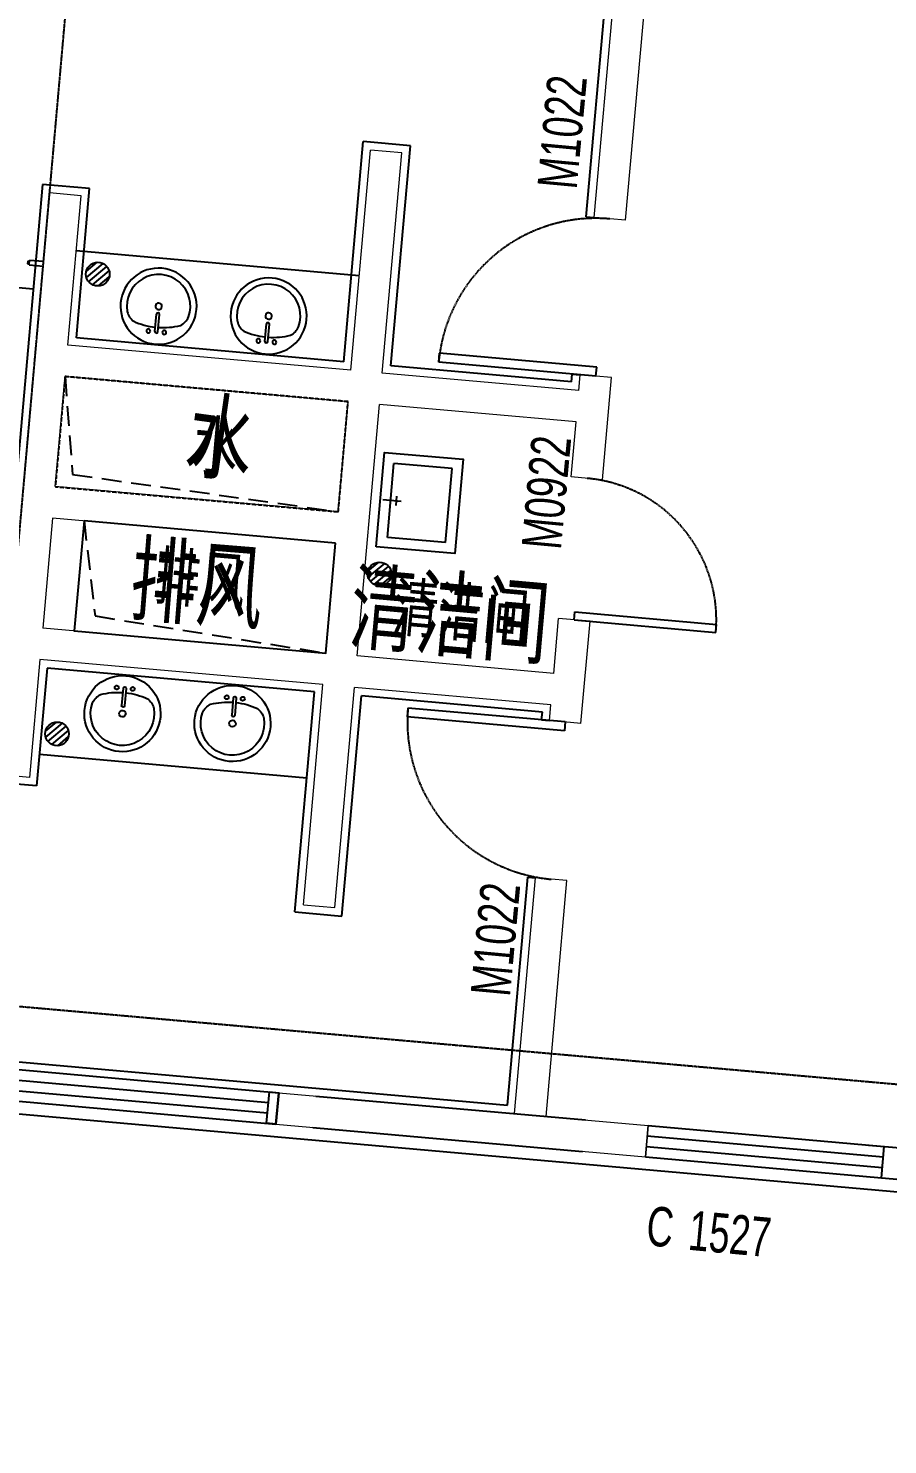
# Model space of a CAD drawing. Header units: millimetres. Extents: x 11669738 to 11859441, y -6222081 to -6069093.
# Drawn here: x 11782092 to 11787536, y -6206520 to -6197546 of the extents above; entities that cross this region are included whole.
import ezdxf
from ezdxf.enums import TextEntityAlignment as Align

# ---------------------------------------------------------------- set-up
doc = ezdxf.new("R2010")
doc.units = ezdxf.units.MM
for name, pattern in [('DASH', [0.35, 0.25, -0.1]), ('E-RG-1F$0$$0$DOTE', [2.42, 2, -0.2, 0.02, -0.2]), ('E1-RW-4F$0$DASH', [0.35, 0.25, -0.1]), ('E1-RW-4F$0$HIDDEN', [0.375, 0.25, -0.125]), ('XRE2$0$HIDDEN', [0.375, 0.25, -0.125])]:
    doc.linetypes.add(name, pattern=pattern)
for name, color, linetype in [('A-SYMB-DOOR', 13, 'Continuous'), ('A—墙体', 7, 'Continuous'), ('A—设备管丼、主管符号', 50, 'Continuous'), ('A—轴线、尺寸', 1, 'Continuous'), ('A—门窗', 135, 'Continuous'), ('E1-RI-4F$0$A-SYMB-DOOR', 4, 'Continuous'), ('E1-RI-4F$0$A-SYMB-DOOR1', 4, 'Continuous'), ('E1-RW-4F$0$A-HOLE', 2, 'Continuous'), ('I—平面—卫生间隔断（不到顶）', 48, 'Continuous'), ('I—平面—文字', 40, 'Continuous'), ('I—平面—文字（放大1：100）', 40, 'XRE2$0$HIDDEN'), ('I—平面—洁具1', 48, 'Continuous'), ('I—平面—洁具2', 44, 'Continuous'), ('I—平面—装饰面层线', 192, 'Continuous'), ('I—平面—踏步', 80, 'Continuous'), ('I—平面—门', 22, 'Continuous'), ('S-EQ1', 2, 'Continuous'), ('轴线100', 1, 'Continuous')]:
    doc.layers.add(name, color=color, linetype=linetype)
doc.layers.add('E1-RI-1F$0$A-GLAZ-CWMG', color=3, linetype='Continuous', lineweight=5)
doc.layers.add('E1-RW-4F$0$A-WALL', color=7, linetype='Continuous', lineweight=5)
doc.styles.add('ARIAL', font='SIMYOU.TTF', dxfattribs={"width": 0.9})
doc.styles.add('E1-RI-4F$0$ECADI-TXT', font='SIMYOU.TTF')
doc.styles.add('XD2008', font='simhei.ttf', dxfattribs={"width": 0.85})
doc.dimstyles.new('200', dxfattribs={"dimscale": 200, "dimtxt": 2.5, "dimasz": 2, "dimexe": 1, "dimexo": 1, "dimgap": 0.8, "dimtad": 1, "dimdec": 0, "dimdsep": 46, "dimtxsty": 'ARIAL', "dimblk1": 'ARCHTICK', "dimblk2": 'ARCHTICK', "dimsah": 1, "dimcen": -0.9, "dimdle": 1, "dimclrd": 256, "dimclre": 256, "dimclrt": 40, "dimaunit": 1, "dimadec": 0, "dimazin": 0, "dimtfac": 0.35, "dimtdec": 0, "dimtix": 1, "dimtmove": 2, "dimatfit": 3, "dimldrblk": 'ARCHTICK', "dimfxl": 0, "dimtvp": 0.8, "dimtolj": 1, "dimtzin": 0, "dimarcsym": 0})

# ---------------------------------------------------------------- blocks, each defined once
blk = doc.blocks.new('E1-RI-4F$0$ECADI-TAG-DOOR')
blk = doc.blocks.new('E1-RW-4F$0$_LV13')
at = {"layer": 'S-EQ1'}
for p, q in [((-0.495, 0.071), (-0.071, 0.495)), ((-0.465, -0.183), (0.183, 0.465)), ((-0.354, -0.354), (0.354, 0.354)), ((-0.183, -0.465), (0.465, 0.183)), ((0.071, -0.495), (0.495, -0.071))]:
    blk.add_line(p, q, dxfattribs=at)
blk.add_circle((0, 0), 0.5, dxfattribs=at)
blk = doc.blocks.new('E1-RW-4F$0$E1-RW-1F$0$E-WC-BF$0$Sink Vanity-Round - 19_ x 19_-1522437-Level 2 - Program')
at = {"layer": 'I—平面—洁具1'}
for p, q in [((87.1, 247.1), (87.1, 136.3)), ((106.2, 247.1), (106.2, 136.3))]:
    blk.add_line(p, q, dxfattribs=at)
for centre, radius, start, end in [((96.7, 85.2), 241.3, 0, 180), ((1.4, 104.3), 104.5, 120.79274, 162.19039), ((96.7, -233), 452.3, 91.20673, 109.20864), ((45.9, 247.1), 12.7, 0, 180), ((45.9, 247.1), 12.7, 180, 0), ((96.7, 247.1), 9.52, 0, 180), ((96.7, -233), 452.3, 70.79136, 88.79327), ((147.5, 247.1), 12.7, 0, 180), ((147.5, 247.1), 12.7, 180, 0), ((191.9, 104.3), 104.5, 17.80961, 59.20726), ((96.7, 85.2), 201.4, 165.30711, 14.69289), ((96.7, 85.2), 20.6, 0, 180), ((96.7, 136.3), 9.52, 180, 0), ((96.7, 85.2), 241.3, 180, 0), ((96.7, 85.2), 20.6, 180, 0)]:
    blk.add_arc(centre, radius, start, end, dxfattribs=at)
blk = doc.blocks.new('E1-RW-4F$0$xdc2')
at = {"layer": 'I—平面—洁具2'}
for p, q in [((445630.8, -41461), (445630.8, -41831)), ((445630.8, -41461), (446100.8, -41461)), ((446100.8, -41461), (446100.8, -41831)), ((445835.8, -41793.4), (445895.8, -41793.4)), ((445865.8, -41763.4), (445865.8, -41881)), ((445630.8, -41831), (446100.8, -41831))]:
    blk.add_line(p, q, dxfattribs=at)
blk.add_lwpolyline([(445565.8, -41896), (446165.8, -41896), (446165.8, -41396), (445565.8, -41396)], close=True, dxfattribs=at)
blk = doc.blocks.new('_ArchTick')
at = {"color": 0, "linetype": 'ByBlock', "const_width": 0.4}
blk.add_lwpolyline([(-0.5, -0.5), (0.5, 0.5)], dxfattribs=at)
blk = doc.blocks.new('*D244')
at = {"layer": 'A—轴线、尺寸', "linetype": 'ByBlock', "lineweight": -2}
for p, q in [((11775242.5, -6206597.3), (11774796.9, -6211621.9)), ((11846831.9, -6217809.2), (11774615.4, -6211405)), ((11847060.6, -6212966.2), (11846615.1, -6217990.8))]:
    blk.add_line(p, q, dxfattribs=at)
at = {"layer": 'Defpoints', "color": 0, "linetype": 'ByBlock'}
for p in [(11775260.2, -6206398.1), (11774814.6, -6211422.7), (11847078.3, -6212767)]:
    blk.add_point(p, dxfattribs=at)
at = {"layer": 'A—轴线、尺寸', "linetype": 'ByBlock', "lineweight": -2, "xscale": 399.9999999999999, "yscale": 400, "zscale": 400}
for p, rotation in [((11774814.6, -6211422.7), 174.9322288641356), ((11846632.7, -6217791.6), 354.9322288641357)]:
    blk.add_blockref('_ArchTick', p, dxfattribs=dict(at, rotation=rotation))
at = {"layer": 'A—轴线、尺寸', "color": 40, "linetype": 'ByBlock', "insert": (11810759.9, -6214198.7), "char_height": 500, "attachment_point": 5, "rotation": 354.93223, "style": 'ARIAL'}
blk.add_mtext('\\A1;72100', dxfattribs=at)
blk = doc.blocks.new('A$C666141D0')
at = {"layer": '轴线100', "linetype": 'E-RG-1F$0$$0$DOTE'}
for p, q in [((5987.9, 7147.3), (9527.5, 47068.7)), ((0, 17303.3), (80396.5, 10173.7))]:
    blk.add_line(p, q, dxfattribs=at)

msp = doc.modelspace()

# ---------------------------------------------------------------- linework, layer by layer
at = {"layer": 'A—墙体'}
for p, q in [((11783912.4, -6204311.3), (11785621, -6204462.8)), ((11783894.8, -6204510.5), (11785603.3, -6204662)), ((11787413.9, -6204621.8), (11788310.4, -6204701.3)), ((11787496.3, -6204829.9), (11787514, -6204630.7)), ((11787496.3, -6204829.9), (11788292.7, -6204900.5))]:
    msp.add_line(p, q, dxfattribs=at)
at = {"layer": 'A—设备管丼、主管符号', "linetype": 'E1-RW-4F$0$HIDDEN', "ltscale": 500}
for points in [[(11782324.5, -6199752.8), (11782372.2, -6200373.3), (11784055.6, -6200609.2)], [(11782444.8, -6200667), (11782515.2, -6201269.8), (11783976, -6201505.5)]]:
    msp.add_lwpolyline(points, dxfattribs=at)
at = {"layer": 'A—门窗'}
for p, q in [((11778698.1, -6203848.2), (11783678.5, -6204290.3)), ((11776532.4, -6203937.2), (11805070.2, -6206469.9)), ((11778680.4, -6204047.4), (11783660.8, -6204489.5)), ((11781206.4, -6204204.7), (11783607, -6204417.8)), ((11781212.3, -6204138.3), (11783612.9, -6204351.4)), ((11783660.8, -6204489.5), (11783678.5, -6204290.3)), ((11786013.3, -6204564.5), (11787508.1, -6204697.1)), ((11786019.8, -6204498.8), (11787514, -6204630.7)), ((11786007.4, -6204630.9), (11787502.2, -6204763.5)), ((11786001.4, -6204697.3), (11787496.2, -6204829.9))]:
    msp.add_line(p, q, dxfattribs=at)
msp.add_lwpolyline([(11783618.8, -6204285), (11783678.5, -6204290.3), (11783660.8, -6204489.5), (11783601, -6204484.2)], close=True, dxfattribs=at)
at = {"layer": 'E1-RI-1F$0$A-GLAZ-CWMG'}
for p, q in [((11786002.1, -6204697.4), (11786019.7, -6204498.2)), ((11786019.8, -6204498.2), (11786002.2, -6204697.4))]:
    msp.add_line(p, q, dxfattribs=at)
at = {"layer": 'E1-RW-4F$0$A-HOLE', "linetype": 'E1-RW-4F$0$DASH'}
msp.add_lwpolyline([(11784117.5, -6199911.9), (11782324.5, -6199752.8), (11782262.6, -6200450.1), (11784055.6, -6200609.2)], close=True, dxfattribs=at)
at = {"layer": 'E1-RW-4F$0$A-HOLE', "linetype": 'Continuous', "ltscale": 500}
msp.add_lwpolyline([(11784037.9, -6200808.4), (11782444.8, -6200667), (11782382.9, -6201364.3), (11783976, -6201505.5)], close=True, dxfattribs=at)
at = {"layer": 'E1-RW-4F$0$A-WALL'}
for p, q in [((11785875.7, -6198762.9), (11786026, -6197069.6)), ((11785676.5, -6198745.2), (11785809.1, -6197251.1)), ((11784458.4, -6198335.9), (11784259, -6198318.2)), ((11782426.2, -6198607.3), (11782227, -6198589.6)), ((11785875.7, -6198762.9), (11785676.5, -6198745.2)), ((11784135.2, -6199712.7), (11782342.2, -6199553.6)), ((11785579.3, -6199840.9), (11784334.5, -6199730.4)), ((11784117.5, -6199911.9), (11782324.5, -6199752.8)), ((11785579.3, -6199840.9), (11785588.1, -6199741.3)), ((11785787.3, -6199759), (11785588.1, -6199741.3)), ((11785729.9, -6200406.3), (11785787.3, -6199759)), ((11785561.6, -6200040.1), (11784316.8, -6199929.6)), ((11784055.6, -6200609.2), (11782262.6, -6200450.1)), ((11785729.9, -6200406.3), (11785530.7, -6200388.6)), ((11784037.9, -6200808.4), (11782244.9, -6200649.3)), ((11783976, -6201505.5), (11782183.1, -6201346.3)), ((11785650.3, -6201302.8), (11785451.1, -6201285.1)), ((11785592.9, -6201950.1), (11785650.3, -6201302.8)), ((11785420.2, -6201633.6), (11784175.3, -6201523.1)), ((11783958.3, -6201704.7), (11782165.4, -6201545.6)), ((11785402.5, -6201832.8), (11784157.6, -6201722.4)), ((11785592.9, -6201950.1), (11785393.7, -6201932.5)), ((11785504.5, -6202946.2), (11785305.2, -6202928.5)), ((11783678.5, -6204290.3), (11785172.6, -6204422.9)), ((11783660.8, -6204489.5), (11786001.6, -6204697.3)), ((11785371.8, -6204440.6), (11786019.2, -6204498.1)), ((11786019.2, -6204498.1), (11786001.6, -6204697.3))]:
    msp.add_line(p, q, dxfattribs=at)
at = {"layer": 'E1-RW-4F$0$A-WALL', "lineweight": 13}
for p, q in [((11784135.2, -6199712.7), (11784259, -6198318.2)), ((11784334.5, -6199730.4), (11784458.4, -6198335.9)), ((11782227, -6198589.6), (11782064, -6200432.4)), ((11782342.2, -6199553.6), (11782426.2, -6198607.3)), ((11782262.6, -6200450.1), (11782324.5, -6199752.8)), ((11784055.6, -6200609.2), (11784117.5, -6199911.9)), ((11784175.3, -6201523.1), (11784316.8, -6199929.6)), ((11785530.7, -6200388.6), (11785561.6, -6200040.1)), ((11782244.9, -6200649.3), (11782183.1, -6201346.3)), ((11783976, -6201505.5), (11784037.9, -6200808.4)), ((11785420.2, -6201633.6), (11785451.1, -6201285.1)), ((11782165.4, -6201545.6), (11782099.1, -6202292.4)), ((11783834.6, -6203099.4), (11783958.3, -6201704.7)), ((11784033.7, -6203117.1), (11784157.6, -6201722.4)), ((11785393.7, -6201932.5), (11785402.5, -6201832.8)), ((11782099.1, -6202292.4), (11781899.9, -6202274.8)), ((11785172.6, -6204422.9), (11785305.2, -6202928.5)), ((11785371.8, -6204440.6), (11785504.5, -6202946.2)), ((11783834.6, -6203099.4), (11784033.7, -6203117.1))]:
    msp.add_line(p, q, dxfattribs=at)
at = {"layer": 'I—平面—卫生间隔断（不到顶）'}
for p, q in [((11782097, -6199044.6), (11782099.7, -6199014.7)), ((11782099.7, -6199014.7), (11782188.7, -6199022.6)), ((11782097, -6199044.6), (11782186, -6199052.5))]:
    msp.add_line(p, q, dxfattribs=at)
msp.add_lwpolyline([(11782098.8, -6199025.2), (11782087.9, -6199024.2), (11782086.9, -6199035.7), (11782097.8, -6199036.7)], dxfattribs=at)
at = {"layer": 'I—平面—洁具1'}
for p, q in [((11784188.7, -6199115.1), (11782395.3, -6198956)), ((11783855.5, -6202297.9), (11782162.1, -6202147.6))]:
    msp.add_line(p, q, dxfattribs=at)
at = {"layer": 'I—平面—装饰面层线'}
for p, q in [((11785626.7, -6198740.8), (11785754.9, -6197296.5)), ((11784089.8, -6199658.5), (11784213.7, -6198264)), ((11784512.6, -6198290.5), (11784213.7, -6198264)), ((11784388.7, -6199685), (11784512.6, -6198290.5)), ((11782181.6, -6198535.4), (11782018.6, -6200378.2)), ((11782480.4, -6198561.9), (11782181.6, -6198535.4)), ((11782396.4, -6199508.2), (11782480.4, -6198561.9)), ((11785626.7, -6198740.8), (11785676.5, -6198745.2)), ((11784089.8, -6199658.5), (11782396.4, -6199508.2)), ((11785533.9, -6199786.7), (11784388.7, -6199685)), ((11785533.9, -6199786.7), (11785538.3, -6199736.9)), ((11785538.3, -6199736.9), (11785588.1, -6199741.3)), ((11782210.8, -6201599.8), (11782144.5, -6202346.6)), ((11783904.1, -6201750.1), (11782210.8, -6201599.8)), ((11783780.3, -6203144.8), (11783904.1, -6201750.1)), ((11784079.1, -6203171.3), (11784203, -6201776.6)), ((11785348.3, -6201878.2), (11784203, -6201776.6)), ((11785343.9, -6201928), (11785348.3, -6201878.2)), ((11785343.9, -6201928), (11785393.7, -6201932.5)), ((11782144.5, -6202346.6), (11781845.6, -6202320.2)), ((11785127.1, -6204369.4), (11785255.4, -6202924.1)), ((11785255.4, -6202924.1), (11785305.2, -6202928.5)), ((11783780.3, -6203144.8), (11784079.1, -6203171.3)), ((11776910.1, -6203640), (11785127.1, -6204369.4))]:
    msp.add_line(p, q, dxfattribs=at)
at = {"layer": 'I—平面—踏步'}
msp.add_line((11780395.8, -6199044.2), (11782123, -6199197.5), dxfattribs=at)
at = {"layer": 'I—平面—门'}
for p, q in [((11784691.6, -6199661.7), (11784696.6, -6199605.5)), ((11785692.7, -6199693.9), (11784696.6, -6199605.5)), ((11785687.7, -6199750.1), (11784691.6, -6199661.7)), ((11785687.7, -6199750.1), (11785692.7, -6199693.9)), ((11785550.7, -6201294), (11785555.2, -6201243.4)), ((11785555.2, -6201243.4), (11786451.7, -6201322.9)), ((11785550.7, -6201294), (11786447.2, -6201373.5)), ((11786447.2, -6201373.5), (11786451.7, -6201322.9)), ((11784497.2, -6201852.9), (11784492.2, -6201909.1)), ((11785493.3, -6201941.3), (11784497.2, -6201852.9)), ((11785488.3, -6201997.5), (11784492.2, -6201909.1)), ((11785493.3, -6201941.3), (11785488.3, -6201997.5))]:
    msp.add_line(p, q, dxfattribs=at)
at = {"layer": 'I—平面—门', "color": 8, "linetype": 'DASH', "ltscale": 20}
for centre, radius, start, end in [((11785687.7, -6199750.1), 1000, 84.92824, 174.92824), ((11785550.7, -6201294), 900, 354.92732, 84.92732), ((11785493.3, -6201941.3), 1000, 174.92779, 264.92779)]:
    msp.add_arc(centre, radius, start, end, dxfattribs=at)

# ---------------------------------------------------------------- block references
at = {"layer": 'A-SYMB-DOOR'}
ref = msp.add_blockref('E1-RI-4F$0$ECADI-TAG-DOOR', (11786329.1, -6206018), dxfattribs=dict(at, xscale=100.0000000022704, yscale=100.0000000022704, zscale=100.0000000022704, rotation=354.6769983288942))
ref.add_attrib('门窗主编号1', 'C', dxfattribs={"layer": 'E1-RI-4F$0$A-SYMB-DOOR', "height": 250, "rotation": 354.677, "style": 'E1-RI-4F$0$ECADI-TXT', "width": 0.7}).set_placement((11786167.7, -6205271.3), align=Align.RIGHT)
ref.add_attrib('门窗主编号2', '1527', (11786265.8, -6205284.7, 333.3), dxfattribs={"layer": 'E1-RI-4F$0$A-SYMB-DOOR', "height": 250, "rotation": 354.677, "style": 'E1-RI-4F$0$ECADI-TXT', "width": 0.7})
at = {"layer": 'E1-RI-4F$0$A-SYMB-DOOR1'}
ref = msp.add_blockref('E1-RI-4F$0$ECADI-TAG-DOOR', (11786378.5, -6197697.2), dxfattribs=dict(at, xscale=100.0000000022703, yscale=100.0000000022703, zscale=100.0000000022703, rotation=84.67699832889429))
ref.add_attrib('门窗主编号1', 'M1022', dxfattribs={"layer": 'E1-RI-4F$0$A-SYMB-DOOR', "height": 250, "rotation": 84.677, "style": 'E1-RI-4F$0$ECADI-TXT', "width": 0.7}).set_placement((11785631.9, -6197858.6), align=Align.RIGHT)
ref = msp.add_blockref('E1-RI-4F$0$ECADI-TAG-DOOR', (11786278.5, -6199980.5), dxfattribs=dict(at, xscale=100.0000000022703, yscale=100.0000000022703, zscale=100.0000000022703, rotation=84.67699832889429))
ref.add_attrib('门窗主编号1', 'M0922', dxfattribs={"layer": 'E1-RI-4F$0$A-SYMB-DOOR', "height": 250, "rotation": 84.677, "style": 'E1-RI-4F$0$ECADI-TXT', "width": 0.7}).set_placement((11785531.8, -6200142), align=Align.RIGHT)
ref = msp.add_blockref('E1-RI-4F$0$ECADI-TAG-DOOR', (11785955.6, -6202812.7), dxfattribs=dict(at, xscale=100.0000000022703, yscale=100.0000000022703, zscale=100.0000000022703, rotation=84.67699832889429))
ref.add_attrib('门窗主编号1', 'M1022', dxfattribs={"layer": 'E1-RI-4F$0$A-SYMB-DOOR', "height": 250, "rotation": 84.677, "style": 'E1-RI-4F$0$ECADI-TXT', "width": 0.7}).set_placement((11785208.9, -6202974.1), align=Align.RIGHT)
at = {"layer": 'I—平面—洁具1', "rotation": 174.9266938547403}
for p in [(11783021.1, -6199231), (11783718.4, -6199292.9)]:
    msp.add_blockref('E1-RW-4F$0$E1-RW-1F$0$E-WC-BF$0$Sink Vanity-Round - 19_ x 19_-1522437-Level 2 - Program', p, dxfattribs=at)
at = {"layer": 'I—平面—洁具1', "color": 6, "xscale": -1, "rotation": 264.927225777336}
msp.add_blockref('E1-RW-4F$0$xdc2', (11786630.4, -6648355.7), dxfattribs=at)
at = {"layer": 'I—平面—洁具1', "xscale": -1, "rotation": 354.9277576999318}
for p in [(11782776.9, -6201982.4), (11783474.1, -6202044.3)]:
    msp.add_blockref('E1-RW-4F$0$E1-RW-1F$0$E-WC-BF$0$Sink Vanity-Round - 19_ x 19_-1522437-Level 2 - Program', p, dxfattribs=at)
at = {"layer": 'I—平面—洁具2', "xscale": 150.0000000000001, "yscale": 150.0000000000001, "zscale": 150.0000000000001, "rotation": 354.9272257773361}
for p in [(11782531.7, -6199103.6), (11784316.8, -6201003.4), (11782274, -6202016.8)]:
    msp.add_blockref('E1-RW-4F$0$_LV13', p, dxfattribs=at)
at = {"layer": '轴线100', "linetype": 'ByBlock'}
msp.add_blockref('A$C666141D0', (11774937.5, -6220417, 0), dxfattribs=at)

# ---------------------------------------------------------------- texts
at = {"layer": 'I—平面—文字', "linetype": 'ByBlock', "style": 'XD2008', "width": 0.7}
for s, height, rotation, p in [('水', 440.6, 351.96045, (11783071.1, -6200326.8, 0)), ('排风', 440.64, 355.37332, (11782724.1, -6201247.1, 0)), ('清洁间', 440.64, 354.92387, (11784115.3, -6201424, 0))]:
    msp.add_text(s, height=height, rotation=rotation, dxfattribs=at).set_placement(p)
at = {"layer": 'I—平面—文字（放大1：100）', "linetype": 'ByBlock', "style": 'XD2008', "width": 0.7}
for s, p in [('水', (11783122.6, -6200326.8, 0)), ('排风', (11782882.8, -6201159.5, 0)), ('清洁间', (11784392.6, -6201355.8, 0))]:
    msp.add_text(s, height=300, rotation=354.94783, dxfattribs=at).set_placement(p)

# ---------------------------------------------------------------- dimensions: what is measured, and where the dimension line sits
at = {"layer": 'A—轴线、尺寸', "linetype": 'ByBlock'}
dim = msp.add_linear_dim(base=(11774814.6, -6211422.7, 0), p1=(11847078.3, -6212767, 0), p2=(11775260.2, -6206398.1, 0), angle=354.93223, dimstyle='200', dxfattribs=at)
dim.commit()
dim.dimension.update_dxf_attribs({"geometry": '*D244', "text_midpoint": (11810759.9, -6214198.7, 0)})

doc.saveas('drawing.dxf')
